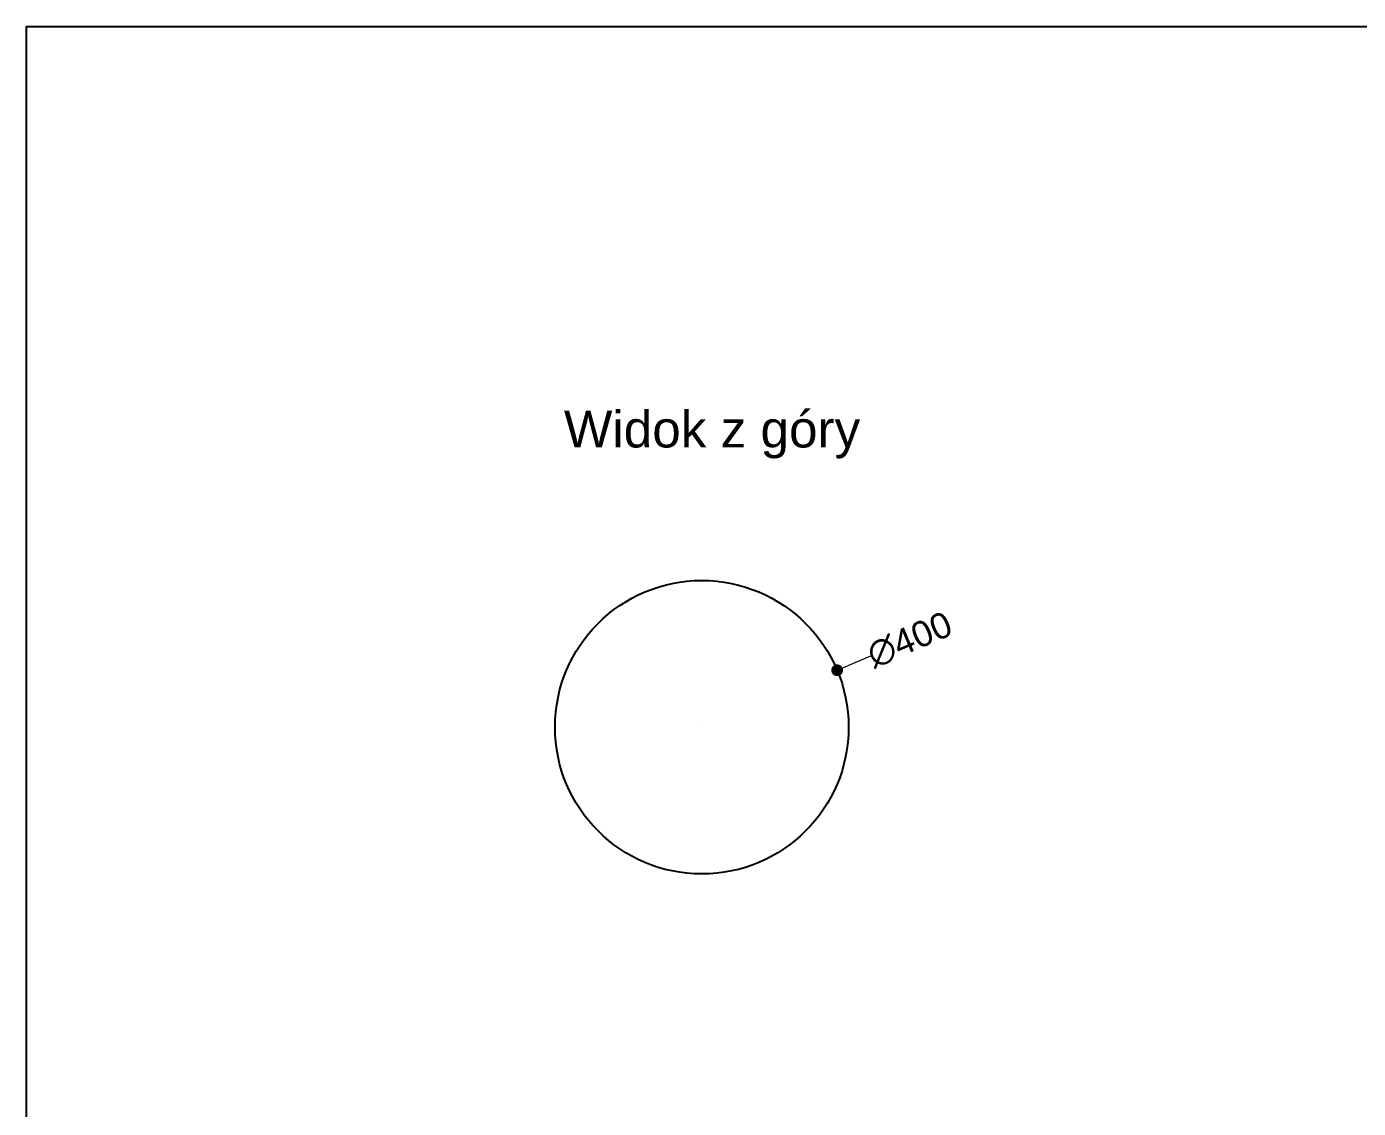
# Model space of a CAD drawing. Header units: millimetres. Extents: x 10366 to 13995, y 24552 to 29685.
# Drawn here: x 10366 to 12181, y 28210 to 29685 of the extents above; entities that cross this region are included whole.
import ezdxf

# ---------------------------------------------------------------- set-up
doc = ezdxf.new("R2010")
doc.units = ezdxf.units.MM
doc.header["$LTSCALE"] = 3
doc.layers.add('Default', color=7, linetype='Continuous')
doc.styles.get("Standard").update_dxf_attribs({"font": 'arial.ttf'})
doc.dimstyles.new('MATEUSZ', dxfattribs={"dimtxt": 35, "dimasz": 16, "dimexe": 0.18, "dimexo": 0.0625, "dimgap": 0.09, "dimtad": 0, "dimdec": 0, "dimdsep": 46, "dimtxsty": 'Standard', "dimblk": 'DOT', "dimcen": 0.09, "dimse1": 1, "dimse2": 1, "dimadec": 0, "dimazin": 0, "dimtfac": 1, "dimtdec": 0, "dimtofl": 0, "dimtmove": 0, "dimatfit": 3, "dimfxl": 1, "dimtolj": 1, "dimtzin": 0, "dimlwd": 9, "dimlwe": 9, "dimarcsym": 0})

# ---------------------------------------------------------------- blocks, each defined once
blk = doc.blocks.new('_Dot')
at = {"color": 0, "linetype": 'ByBlock', "lineweight": -2}
blk.add_line((-0.5, 0), (-1, 0), dxfattribs=at)
at = {"color": 0, "linetype": 'ByBlock', "const_width": 0.5}
blk.add_lwpolyline([(-0.25, 0, 1), (0.25, 0, 1)], format="xyb", close=True, dxfattribs=at)
blk = doc.blocks.new('*D21')
at = {"color": 0, "lineweight": 9, "transparency": 16777216}
for p, q in [((11516.1, 28826.6), (11485.2, 28813.7)), ((11286, 28729.9), (11286.2, 28729.9)), ((11286.1, 28729.8), (11286.1, 28730))]:
    blk.add_line(p, q, dxfattribs=at)
at = {"layer": 'Defpoints', "color": 0, "transparency": 16777216}
for p in [(11470.5, 28807.5), (11101.7, 28652.4)]:
    blk.add_point(p, dxfattribs=at)
at = {"color": 0, "lineweight": 9, "transparency": 16777216, "xscale": 16, "yscale": 16, "zscale": 16, "rotation": 202.8089564248152}
blk.add_blockref('_Dot', (11470.5, 28807.5), dxfattribs=at)
at = {"color": 0, "transparency": 16777216, "insert": (11569.3, 28849), "char_height": 35, "attachment_point": 5, "rotation": 22.809}
blk.add_mtext('\\A1;∅400', dxfattribs=at)

msp = doc.modelspace()

# ---------------------------------------------------------------- linework, layer by layer
msp.add_lwpolyline([(10366.2, 24552.5), (10366.2, 29684.6), (13995, 29684.6), (13995, 24552.5)], close=True)
at = {"layer": 'Default'}
msp.add_circle((11286.1, 28729.9), 200, dxfattribs=at)

# ---------------------------------------------------------------- texts
at = {"insert": (11098.3, 29161.1), "char_height": 50, "attachment_point": 1}
msp.add_mtext_dynamic_manual_height_columns('Widok z góry', width=1167.306, gutter_width=1, heights=[0], dxfattribs=at)

# ---------------------------------------------------------------- dimensions: what is measured, and where the dimension line sits
dim = msp.add_diameter_dim_2p(p1=(11101.7, 28652.4), p2=(11470.5, 28807.5), dimstyle='MATEUSZ')
dim.commit()
dim.dimension.update_dxf_attribs({"geometry": '*D21', "text_midpoint": (11569.3, 28849), "dimtype": 163})

doc.saveas('drawing.dxf')
